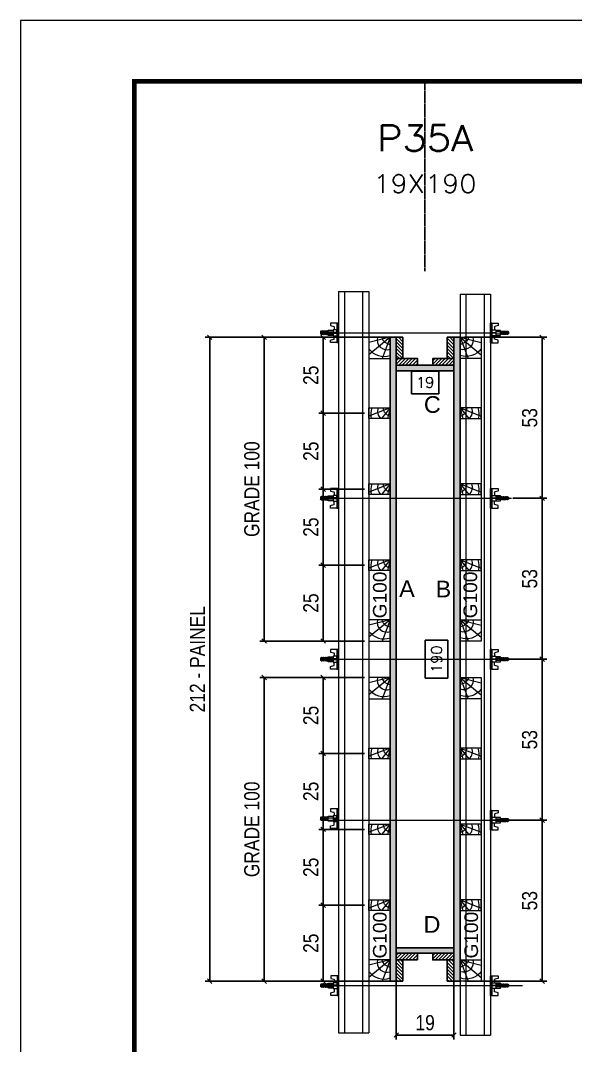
# Model space of a CAD drawing. Extents: x 2949 to 9203, y -16089 to 12527.
# Drawn here: x 2949 to 3315, y -11120 to -10445 of the extents above; entities that cross this region are included whole.
import ezdxf
from ezdxf.enums import TextEntityAlignment as Align

# ---------------------------------------------------------------- set-up
doc = ezdxf.new("R2010")
doc.units = 0
doc.linetypes.add('DASHED', pattern=[0.75, 0.5, -0.25])
doc.linetypes.add('HIDDEN', pattern=[0.375, 0.25, -0.125])
for name, color, linetype in [('CHAPA', 1, 'Continuous'), ('COTA', 241, 'Continuous'), ('Cota Seção (2x)', 4, 'Continuous'), ('MEIO_PONT', 93, 'Continuous'), ('SARRAFO', 251, 'Continuous'), ('Texto de Titulo', 7, 'Continuous'), ('Texto Qtd Sarr', 242, 'Continuous'), ('TEXTO_GERAL', 7, 'Continuous')]:
    doc.layers.add(name, color=color, linetype=linetype)
for name, color, linetype, lineweight in [('Folhas', 255, 'Continuous', 9), ('Hachura', 251, 'Continuous', 9), ('Madeira', 126, 'Continuous', 18), ('Perfil Metálico', 224, 'Continuous', 18), ('SARRAFO DE PRESSAO', 251, 'DASHED', 9), ('Texto Seção', 7, 'Continuous', 15)]:
    doc.layers.add(name, color=color, linetype=linetype, lineweight=lineweight)
doc.styles.add('ARIAL', font='arial.ttf')
doc.styles.add('COTA TECNICA 2X', font='techl___.ttf', dxfattribs={"height": 10})
doc.styles.add('ROMANS', font='romans.shx')
doc.styles.add('SANSSERIF', font='sas_____.pfb')
doc.dimstyles.new('SECAO PILAR', dxfattribs={"dimtxt": 10, "dimasz": 3, "dimexe": 3, "dimexo": 3, "dimgap": 3, "dimtad": 1, "dimdec": 1, "dimlfac": 0.5, "dimzin": 12, "dimdsep": 46, "dimtxsty": 'COTA TECNICA 2X', "dimblk1": 'OBLIQUE', "dimblk2": 'OBLIQUE', "dimsah": 1, "dimcen": 0.9, "dimclrd": 256, "dimclre": 256, "dimclrt": 256, "dimadec": 1, "dimazin": 3, "dimtfac": 1, "dimtdec": 1, "dimtmove": 0, "dimatfit": 3, "dimfxl": 1, "dimtolj": 1, "dimtzin": 12, "dimarcsym": 0})
doc.dimstyles.new('SECÇÃO 2', dxfattribs={"dimtxt": 7, "dimasz": 6, "dimexe": 0.18, "dimexo": 2, "dimgap": -4, "dimtad": 3, "dimdec": 1, "dimlfac": 0.5, "dimzin": 12, "dimdsep": 46, "dimtxsty": 'ROMANS', "dimblk": 'ARCHTICK', "dimcen": 0.09, "dimse1": 1, "dimse2": 1, "dimsd1": 1, "dimsd2": 1, "dimclrd": 180, "dimclre": 5, "dimclrt": 1, "dimadec": 0, "dimazin": 3, "dimtfac": 1, "dimtdec": 1, "dimtofl": 0, "dimtmove": 0, "dimatfit": 3, "dimldrblk": 'ARCHTICK', "dimfxl": 1, "dimtolj": 1, "dimtzin": 0, "dimarcsym": 0})
pattern_1 = [(135, (-19694.8325, -1529.446), (-1.12253202, -1.12253202), [])]

# ---------------------------------------------------------------- blocks, each defined once
blk = doc.blocks.new('9999999999')
at = {"layer": 'Folhas'}
blk.add_lwpolyline([(98138.98, 34190.21), (99623.98, 34190.21), (99623.98, 35240.21), (98138.98, 35240.21)], close=True, dxfattribs=at)
at = {"layer": 'Folhas', "color": 30, "const_width": 3}
blk.add_lwpolyline([(98213.98, 34230.21), (99583.98, 34230.21), (99583.98, 35200.21), (98213.98, 35200.21)], close=True, dxfattribs=at)
blk = doc.blocks.new('_Oblique')
at = {"color": 0, "linetype": 'ByBlock', "lineweight": -2}
blk.add_line((-0.5, -0.5), (0.5, 0.5), dxfattribs=at)
blk = doc.blocks.new('*D2861')
at = {"layer": 'COTA', "lineweight": -2, "transparency": 16777216}
for p, q in [((3175.58, -10653.4), (3106.58, -10653.4)), ((3109.58, -10853.4), (3109.58, -10653.4)), ((3175.58, -10853.4), (3106.58, -10853.4))]:
    blk.add_line(p, q, dxfattribs=at)
at = {"layer": 'Defpoints', "color": 0, "transparency": 16777216}
for p in [(3109.58, -10653.4), (3178.58, -10653.4), (3178.58, -10853.4)]:
    blk.add_point(p, dxfattribs=at)
at = {"layer": 'COTA', "lineweight": -2, "transparency": 16777216, "xscale": 3, "yscale": 3, "zscale": 3}
for p, rotation in [((3109.58, -10653.4), 90), ((3109.58, -10853.4), 270)]:
    blk.add_blockref('_Oblique', p, dxfattribs=dict(at, rotation=rotation))
at = {"layer": 'COTA', "transparency": 16777216, "insert": (3101.47, -10753.4), "char_height": 10, "attachment_point": 5, "rotation": 90, "style": 'COTA TECNICA 2X'}
blk.add_mtext('\\A1;GRADE 100', dxfattribs=at)
blk = doc.blocks.new('PONTALETE')
at = {"layer": 'Madeira'}
for q in [(2.71, 7), (7, 5.76), (7, 1.74)]:
    blk.add_line((0, 0), q, dxfattribs=at)
blk.add_lwpolyline([(0, 0), (7, 0), (7, 7), (0, 7)], close=True, dxfattribs=at)
for centre, radius, start, end in [((2.04, 0.06), 6.23, 37.2818, 109.0913), ((1.09, 0.9), 3.19, 343.603, 109.9847), ((-0.21, -0.78), 3.09, 14.6322, 86.0383)]:
    blk.add_arc(centre, radius, start, end, dxfattribs=at)
blk = doc.blocks.new('MEIO PONTALETE')
at = {"layer": 'Madeira'}
for q in [(2.71, 7), (3.5, 2.88), (3.5, 0.87)]:
    blk.add_line((0, 0), q, dxfattribs=at)
blk.add_lwpolyline([(0, 0), (3.5, 0), (3.5, 7), (0, 7)], close=True, dxfattribs=at)
for centre, radius, start, end in [((2.04, 0.06), 6.23, 76.4499, 109.0913), ((1.09, 0.9), 3.19, 40.9063, 109.9847), ((-0.21, -0.78), 3.09, 14.6322, 86.0383)]:
    blk.add_arc(centre, radius, start, end, dxfattribs=at)
blk = doc.blocks.new('*D2878')
at = {"layer": 'COTA', "lineweight": -2, "transparency": 16777216}
for p, q in [((3175.58, -10753.4), (3145.47, -10753.4)), ((3148.47, -10753.4), (3148.47, -10803.4)), ((3175.58, -10803.4), (3145.47, -10803.4))]:
    blk.add_line(p, q, dxfattribs=at)
at = {"layer": 'Defpoints', "color": 0, "transparency": 16777216}
for p in [(3178.58, -10753.4), (3148.47, -10803.4), (3178.58, -10803.4)]:
    blk.add_point(p, dxfattribs=at)
at = {"layer": 'COTA', "lineweight": -2, "transparency": 16777216, "xscale": 3, "yscale": 3, "zscale": 3}
for p, rotation in [((3148.47, -10753.4), 90), ((3148.47, -10803.4), 270)]:
    blk.add_blockref('_Oblique', p, dxfattribs=dict(at, rotation=rotation))
at = {"layer": 'COTA', "transparency": 16777216, "insert": (3140.36, -10778.4), "char_height": 10, "attachment_point": 5, "rotation": 90, "style": 'COTA TECNICA 2X'}
blk.add_mtext('\\A1;25', dxfattribs=at)
blk = doc.blocks.new('*D2879')
at = {"layer": 'COTA', "lineweight": -2, "transparency": 16777216}
for p, q in [((3175.58, -10803.4), (3145.47, -10803.4)), ((3148.47, -10803.4), (3148.47, -10853.4)), ((3175.58, -10853.4), (3145.47, -10853.4))]:
    blk.add_line(p, q, dxfattribs=at)
at = {"layer": 'Defpoints', "color": 0, "transparency": 16777216}
for p in [(3178.58, -10803.4), (3148.47, -10853.4), (3178.58, -10853.4)]:
    blk.add_point(p, dxfattribs=at)
at = {"layer": 'COTA', "lineweight": -2, "transparency": 16777216, "xscale": 3, "yscale": 3, "zscale": 3}
for p, rotation in [((3148.47, -10803.4), 90), ((3148.47, -10853.4), 270)]:
    blk.add_blockref('_Oblique', p, dxfattribs=dict(at, rotation=rotation))
at = {"layer": 'COTA', "transparency": 16777216, "insert": (3140.36, -10828.4), "char_height": 10, "attachment_point": 5, "rotation": 90, "style": 'COTA TECNICA 2X'}
blk.add_mtext('\\A1;25', dxfattribs=at)
blk = doc.blocks.new('*D2862')
at = {"layer": 'COTA', "lineweight": -2, "transparency": 16777216}
for p, q in [((3175.58, -10653.4), (3145.47, -10653.4)), ((3148.47, -10653.4), (3148.47, -10703.4)), ((3175.58, -10703.4), (3145.47, -10703.4))]:
    blk.add_line(p, q, dxfattribs=at)
at = {"layer": 'Defpoints', "color": 0, "transparency": 16777216}
for p in [(3178.58, -10653.4), (3148.47, -10703.4), (3178.58, -10703.4)]:
    blk.add_point(p, dxfattribs=at)
at = {"layer": 'COTA', "lineweight": -2, "transparency": 16777216, "xscale": 3, "yscale": 3, "zscale": 3}
for p, rotation in [((3148.47, -10653.4), 90), ((3148.47, -10703.4), 270)]:
    blk.add_blockref('_Oblique', p, dxfattribs=dict(at, rotation=rotation))
at = {"layer": 'COTA', "transparency": 16777216, "insert": (3140.36, -10678.4), "char_height": 10, "attachment_point": 5, "rotation": 90, "style": 'COTA TECNICA 2X'}
blk.add_mtext('\\A1;25', dxfattribs=at)
blk = doc.blocks.new('*D2880')
at = {"layer": 'COTA', "lineweight": -2, "transparency": 16777216}
for p, q in [((3175.58, -10703.4), (3145.47, -10703.4)), ((3148.47, -10703.4), (3148.47, -10753.4)), ((3175.58, -10753.4), (3145.47, -10753.4))]:
    blk.add_line(p, q, dxfattribs=at)
at = {"layer": 'Defpoints', "color": 0, "transparency": 16777216}
for p in [(3178.58, -10703.4), (3148.47, -10753.4), (3178.58, -10753.4)]:
    blk.add_point(p, dxfattribs=at)
at = {"layer": 'COTA', "lineweight": -2, "transparency": 16777216, "xscale": 3, "yscale": 3, "zscale": 3}
for p, rotation in [((3148.47, -10703.4), 90), ((3148.47, -10753.4), 270)]:
    blk.add_blockref('_Oblique', p, dxfattribs=dict(at, rotation=rotation))
at = {"layer": 'COTA', "transparency": 16777216, "insert": (3140.36, -10728.4), "char_height": 10, "attachment_point": 5, "rotation": 90, "style": 'COTA TECNICA 2X'}
blk.add_mtext('\\A1;25', dxfattribs=at)
blk = doc.blocks.new('titulo1')
at = {"layer": 'Defpoints', "color": 252, "linetype": 'HIDDEN', "ltscale": 2}
blk.add_line((0, 0), (0, 125), dxfattribs=at)
at = {"layer": 'Defpoints', "style": 'ROMANS', "oblique": 15}
blk.add_attdef('FOLHA', text='', height=10, dxfattribs=at).set_placement((0, 15.58), align=Align.MIDDLE_CENTER)
at = {"layer": 'Texto Qtd Sarr', "color": 3, "style": 'ROMANS', "oblique": 15}
for tag, height, p in [('TITULO', 17, (0, 71.45)), ('SEÇÃO', 12, (0, 41.55))]:
    blk.add_attdef(tag, text='', height=height, dxfattribs=at).set_placement(p, align=Align.MIDDLE_CENTER)
blk = doc.blocks.new('*D2863')
at = {"layer": 'Cota Seção (2x)', "color": 180, "lineweight": -2, "transparency": 16777216}
for p, q in [((3224.58, -10675.59), (3206.58, -10675.59)), ((3206.58, -10675.59), (3206.58, -10690.59)), ((3224.58, -10690.59), (3224.58, -10675.59)), ((3206.58, -10690.59), (3224.58, -10690.59))]:
    blk.add_line(p, q, dxfattribs=at)
at = {"layer": 'Defpoints', "color": 0, "transparency": 16777216}
for p in [(3196.58, -10692.72), (3196.58, -10694.59), (3234.58, -10692.72)]:
    blk.add_point(p, dxfattribs=at)
at = {"layer": 'Cota Seção (2x)', "color": 1, "transparency": 16777216, "insert": (3215.58, -10683.09), "char_height": 7, "attachment_point": 5, "style": 'ROMANS'}
blk.add_mtext('\\A1;19', dxfattribs=at)
blk = doc.blocks.new('_ArchTick')
at = {"color": 0, "linetype": 'ByBlock', "const_width": 0.15}
blk.add_lwpolyline([(-0.5, -0.5), (0.5, 0.5)], dxfattribs=at)
blk = doc.blocks.new('*D2864')
at = {"layer": 'COTA', "lineweight": -2, "transparency": 16777216}
for p, q in [((3192.91, -10653.4), (3070.66, -10653.4)), ((3073.66, -10653.4), (3073.66, -11077.42)), ((3192.91, -11077.42), (3070.66, -11077.42))]:
    blk.add_line(p, q, dxfattribs=at)
at = {"layer": 'Defpoints', "color": 0, "transparency": 16777216}
for p in [(3195.91, -10653.4), (3073.66, -11077.42), (3195.91, -11077.42)]:
    blk.add_point(p, dxfattribs=at)
at = {"layer": 'COTA', "lineweight": -2, "transparency": 16777216, "xscale": 3, "yscale": 3, "zscale": 3}
for p, rotation in [((3073.66, -10653.4), 90), ((3073.66, -11077.42), 270)]:
    blk.add_blockref('_Oblique', p, dxfattribs=dict(at, rotation=rotation))
at = {"layer": 'COTA', "transparency": 16777216, "insert": (3065.58, -10865.41), "char_height": 10, "attachment_point": 5, "rotation": 90, "style": 'COTA TECNICA 2X'}
blk.add_mtext('\\A1;212 - PAINEL', dxfattribs=at)
blk = doc.blocks.new('C')
at = {"layer": 'Hachura', "color": 0}
for p, q in [((0, 3.22), (0, -3.22)), ((0.45, 3.22), (0, 3.22)), ((0.46, 3.16), (0, 3.16)), ((0.46, 3.05), (0, 3.05)), ((0.46, 2.88), (0, 2.88)), ((0, 2.75), (0, -1.16)), ((0.46, 2.65), (0, 2.65)), ((0.46, 2.23), (0, 2.23)), ((0.46, 1.51), (0, 1.51)), ((0.39, 0.49), (0.17, 0.49)), ((0.45, -3.23), (0.45, 3.22)), ((0.45, 3.22), (2.58, 3.22)), ((1.74, 0.97), (0.45, 0.97)), ((1.45, 0.1), (0.45, 0.1)), ((1.35, 1.94), (1.35, 0.96)), ((2.58, 2.39), (1.47, 2.09)), ((1.74, -0.97), (1.74, 0.97)), ((1.74, 0.97), (1.74, 0.84)), ((1.74, 0.97), (1.74, 0.84)), ((1.74, 0.84), (3.35, 0.84)), ((3.35, 0.45), (1.74, 0.45)), ((2.58, 3.22), (2.58, 2.39)), ((3.32, 0.84), (3.32, -0.84)), ((3.35, 0.84), (3.35, -0.84)), ((3.68, 0.45), (3.35, 0.45)), ((3.84, -0.52), (3.35, 0.45)), ((3.35, 0.06), (3.67, -0.57)), ((3.68, 0.45), (4.16, -0.52)), ((3.72, 0.5), (4.25, -0.57)), ((4.37, -0.55), (3.83, 0.53)), ((4.15, 0.45), (3.93, 0.45)), ((4.42, -0.52), (3.93, 0.45)), ((4.15, 0.45), (4.26, 0.45)), ((4.26, 0.45), (4.74, -0.52)), ((4.3, 0.5), (4.83, -0.57)), ((4.95, -0.55), (4.41, 0.53)), ((4.51, 0.45), (4.84, 0.45)), ((5, -0.52), (4.51, 0.45)), ((4.84, 0.45), (5.32, -0.52)), ((4.88, 0.5), (5.41, -0.57)), ((5.53, -0.55), (4.99, 0.53)), ((5.58, -0.52), (5.09, 0.45)), ((5.42, 0.45), (5.09, 0.45)), ((5.58, -0.52), (5.09, 0.45)), ((5.42, 0.45), (5.74, -0.19)), ((5.46, 0.5), (5.74, -0.07)), ((5.74, 0.19), (5.57, 0.53)), ((5.74, 0.32), (5.68, 0.45)), ((5.68, 0.45), (5.74, 0.45)), ((5.74, 0.45), (5.9, 0.29)), ((5.74, 0.45), (5.74, -0.52)), ((5.9, -0.36), (5.9, 0.29)), ((0.45, 0), (0, 0)), ((0.46, -1.52), (0, -1.52)), ((0.46, -2.23), (0, -2.23)), ((0.46, -2.65), (0, -2.65)), ((0.46, -2.88), (0, -2.88)), ((0.46, -3.05), (0, -3.05)), ((0.46, -3.16), (0, -3.16)), ((0, -3.22), (2.57, -3.22)), ((0.08, -0.48), (0.29, -0.48)), ((0.29, -0.48), (0.4, -0.48)), ((0.45, 0), (0.45, -0.97)), ((0.45, -0.16), (1.45, -0.16)), ((0.45, -0.65), (0.45, -0.32)), ((0.45, -3.23), (0.45, -0.65)), ((0.45, -0.97), (1.74, -0.97)), ((1.35, -1.94), (1.35, -0.97)), ((2.58, -2.39), (1.47, -2.1)), ((3.35, -0.32), (1.74, -0.32)), ((3.35, -0.84), (1.74, -0.84)), ((2.58, -3.23), (2.58, -2.39)), ((3.35, -0.07), (3.58, -0.52)), ((3.35, -0.52), (3.58, -0.52)), ((3.84, -0.52), (4.16, -0.52)), ((4.42, -0.52), (4.74, -0.52)), ((4.63, -0.52), (4.74, -0.52)), ((5, -0.52), (5.32, -0.52)), ((5.58, -0.52), (5.74, -0.52)), ((5.74, -0.52), (5.9, -0.36)), ((5.74, -0.52), (5.74, -0.52))]:
    blk.add_line(p, q, dxfattribs=at)
for centre, radius, start, end in [((1.52, 1.94), 0.161, 104.7436, 180), ((1.44, -0.03), 0.129, 272.695, 87.305), ((3.81, 0.39), 0.143, 25.5688, 154.4312), ((4.39, 0.39), 0.143, 25.5688, 154.4312), ((4.97, 0.39), 0.143, 25.5688, 154.4312), ((5.55, 0.39), 0.143, 25.5688, 154.4312), ((0.17, -0.37), 0.174, 221.744, 317.8592), ((1.52, -1.94), 0.161, 180, 255.2564), ((3.71, -0.4), 0.174, 222.1408, 318.256), ((4.29, -0.4), 0.174, 222.1408, 318.256), ((4.87, -0.4), 0.174, 222.1408, 318.256), ((5.45, -0.4), 0.174, 222.1408, 318.256), ((5.61, -0.4), 0.174, 317.8592, 318.256)]:
    blk.add_arc(centre, radius, start, end, dxfattribs=at)
blk = doc.blocks.new('*D2881')
at = {"layer": 'COTA', "lineweight": -2, "transparency": 16777216}
for p, q in [((3268.22, -10971.41), (3295.69, -10971.41)), ((3292.69, -11077.42), (3292.69, -10971.41)), ((3241.58, -11077.42), (3295.69, -11077.42))]:
    blk.add_line(p, q, dxfattribs=at)
at = {"layer": 'Defpoints', "color": 0, "transparency": 16777216}
for p in [(3265.22, -10971.41), (3292.69, -10971.41), (3238.58, -11077.42)]:
    blk.add_point(p, dxfattribs=at)
at = {"layer": 'COTA', "lineweight": -2, "transparency": 16777216, "xscale": 3, "yscale": 3, "zscale": 3}
for p, rotation in [((3292.69, -10971.41), 90), ((3292.69, -11077.42), 270)]:
    blk.add_blockref('_Oblique', p, dxfattribs=dict(at, rotation=rotation))
at = {"layer": 'COTA', "transparency": 16777216, "insert": (3284.47, -11024.41), "char_height": 10, "attachment_point": 5, "rotation": 90, "style": 'COTA TECNICA 2X'}
blk.add_mtext('\\A1;53', dxfattribs=at)
blk = doc.blocks.new('*D2882')
at = {"layer": 'COTA', "lineweight": -2, "transparency": 16777216}
for p, q in [((3261.58, -10865.41), (3295.69, -10865.41)), ((3292.69, -10971.41), (3292.69, -10865.41)), ((3268.22, -10971.41), (3295.69, -10971.41))]:
    blk.add_line(p, q, dxfattribs=at)
at = {"layer": 'Defpoints', "color": 0, "transparency": 16777216}
for p in [(3258.58, -10865.41), (3292.69, -10865.41), (3265.22, -10971.41)]:
    blk.add_point(p, dxfattribs=at)
at = {"layer": 'COTA', "lineweight": -2, "transparency": 16777216, "xscale": 3, "yscale": 3, "zscale": 3}
for p, rotation in [((3292.69, -10865.41), 90), ((3292.69, -10971.41), 270)]:
    blk.add_blockref('_Oblique', p, dxfattribs=dict(at, rotation=rotation))
at = {"layer": 'COTA', "transparency": 16777216, "insert": (3284.47, -10918.41), "char_height": 10, "attachment_point": 5, "rotation": 90, "style": 'COTA TECNICA 2X'}
blk.add_mtext('\\A1;53', dxfattribs=at)
blk = doc.blocks.new('*D2883')
at = {"layer": 'COTA', "lineweight": -2, "transparency": 16777216}
for p, q in [((3273.38, -10759.42), (3295.69, -10759.42)), ((3292.69, -10865.41), (3292.69, -10759.42)), ((3261.58, -10865.41), (3295.69, -10865.41))]:
    blk.add_line(p, q, dxfattribs=at)
at = {"layer": 'Defpoints', "color": 0, "transparency": 16777216}
for p in [(3270.38, -10759.42), (3292.69, -10759.42), (3258.58, -10865.41)]:
    blk.add_point(p, dxfattribs=at)
at = {"layer": 'COTA', "lineweight": -2, "transparency": 16777216, "xscale": 3, "yscale": 3, "zscale": 3}
for p, rotation in [((3292.69, -10759.42), 90), ((3292.69, -10865.41), 270)]:
    blk.add_blockref('_Oblique', p, dxfattribs=dict(at, rotation=rotation))
at = {"layer": 'COTA', "transparency": 16777216, "insert": (3284.47, -10812.41), "char_height": 10, "attachment_point": 5, "rotation": 90, "style": 'COTA TECNICA 2X'}
blk.add_mtext('\\A1;53', dxfattribs=at)
blk = doc.blocks.new('*D2865')
at = {"layer": 'COTA', "lineweight": -2, "transparency": 16777216}
for p, q in [((3241.58, -10653.4), (3295.7, -10653.4)), ((3292.7, -10759.42), (3292.7, -10653.4)), ((3273.38, -10759.42), (3295.7, -10759.42))]:
    blk.add_line(p, q, dxfattribs=at)
at = {"layer": 'Defpoints', "color": 0, "transparency": 16777216}
for p in [(3238.58, -10653.4), (3292.7, -10653.4), (3270.38, -10759.42)]:
    blk.add_point(p, dxfattribs=at)
at = {"layer": 'COTA', "lineweight": -2, "transparency": 16777216, "xscale": 3, "yscale": 3, "zscale": 3}
for p, rotation in [((3292.7, -10653.4), 90), ((3292.7, -10759.42), 270)]:
    blk.add_blockref('_Oblique', p, dxfattribs=dict(at, rotation=rotation))
at = {"layer": 'COTA', "transparency": 16777216, "insert": (3284.48, -10706.41), "char_height": 10, "attachment_point": 5, "rotation": 90, "style": 'COTA TECNICA 2X'}
blk.add_mtext('\\A1;53', dxfattribs=at)
blk = doc.blocks.new('*D2884')
at = {"layer": 'COTA', "lineweight": -2, "transparency": 16777216}
for p, q in [((3196.58, -11062.02), (3196.58, -11115.88)), ((3234.58, -11062.02), (3234.58, -11115.88)), ((3196.58, -11112.88), (3234.58, -11112.88))]:
    blk.add_line(p, q, dxfattribs=at)
at = {"layer": 'Defpoints', "color": 0, "transparency": 16777216}
for p in [(3196.58, -11059.02), (3234.58, -11059.02), (3234.58, -11112.88)]:
    blk.add_point(p, dxfattribs=at)
at = {"layer": 'COTA', "lineweight": -2, "transparency": 16777216, "xscale": 3, "yscale": 3, "zscale": 3, "rotation": 180}
blk.add_blockref('_Oblique', (3196.58, -11112.88), dxfattribs=at)
at = {"layer": 'COTA', "lineweight": -2, "transparency": 16777216, "xscale": 3, "yscale": 3, "zscale": 3}
blk.add_blockref('_Oblique', (3234.58, -11112.88), dxfattribs=at)
at = {"layer": 'COTA', "transparency": 16777216, "insert": (3215.58, -11104.79), "char_height": 10, "attachment_point": 5, "style": 'COTA TECNICA 2X'}
blk.add_mtext('\\A1;19', dxfattribs=at)
blk = doc.blocks.new('*D2866')
at = {"layer": 'COTA', "lineweight": -2, "transparency": 16777216}
for p, q in [((3175.58, -10877.42), (3106.58, -10877.42)), ((3109.58, -11077.42), (3109.58, -10877.42)), ((3175.58, -11077.42), (3106.58, -11077.42))]:
    blk.add_line(p, q, dxfattribs=at)
at = {"layer": 'Defpoints', "color": 0, "transparency": 16777216}
for p in [(3109.58, -10877.42), (3178.58, -10877.42), (3178.58, -11077.42)]:
    blk.add_point(p, dxfattribs=at)
at = {"layer": 'COTA', "lineweight": -2, "transparency": 16777216, "xscale": 3, "yscale": 3, "zscale": 3}
for p, rotation in [((3109.58, -10877.42), 90), ((3109.58, -11077.42), 270)]:
    blk.add_blockref('_Oblique', p, dxfattribs=dict(at, rotation=rotation))
at = {"layer": 'COTA', "transparency": 16777216, "insert": (3101.47, -10977.42), "char_height": 10, "attachment_point": 5, "rotation": 90, "style": 'COTA TECNICA 2X'}
blk.add_mtext('\\A1;GRADE 100', dxfattribs=at)
blk = doc.blocks.new('*D2885')
at = {"layer": 'COTA', "lineweight": -2, "transparency": 16777216}
for p, q in [((3175.58, -10977.42), (3145.47, -10977.42)), ((3148.47, -10977.42), (3148.47, -11027.42)), ((3175.58, -11027.42), (3145.47, -11027.42))]:
    blk.add_line(p, q, dxfattribs=at)
at = {"layer": 'Defpoints', "color": 0, "transparency": 16777216}
for p in [(3178.58, -10977.42), (3148.47, -11027.42), (3178.58, -11027.42)]:
    blk.add_point(p, dxfattribs=at)
at = {"layer": 'COTA', "lineweight": -2, "transparency": 16777216, "xscale": 3, "yscale": 3, "zscale": 3}
for p, rotation in [((3148.47, -10977.42), 90), ((3148.47, -11027.42), 270)]:
    blk.add_blockref('_Oblique', p, dxfattribs=dict(at, rotation=rotation))
at = {"layer": 'COTA', "transparency": 16777216, "insert": (3140.36, -11002.42), "char_height": 10, "attachment_point": 5, "rotation": 90, "style": 'COTA TECNICA 2X'}
blk.add_mtext('\\A1;25', dxfattribs=at)
blk = doc.blocks.new('*D2886')
at = {"layer": 'COTA', "lineweight": -2, "transparency": 16777216}
for p, q in [((3175.58, -11027.42), (3145.47, -11027.42)), ((3148.47, -11027.42), (3148.47, -11077.42)), ((3175.58, -11077.42), (3145.47, -11077.42))]:
    blk.add_line(p, q, dxfattribs=at)
at = {"layer": 'Defpoints', "color": 0, "transparency": 16777216}
for p in [(3178.58, -11027.42), (3148.47, -11077.42), (3178.58, -11077.42)]:
    blk.add_point(p, dxfattribs=at)
at = {"layer": 'COTA', "lineweight": -2, "transparency": 16777216, "xscale": 3, "yscale": 3, "zscale": 3}
for p, rotation in [((3148.47, -11027.42), 90), ((3148.47, -11077.42), 270)]:
    blk.add_blockref('_Oblique', p, dxfattribs=dict(at, rotation=rotation))
at = {"layer": 'COTA', "transparency": 16777216, "insert": (3140.36, -11052.42), "char_height": 10, "attachment_point": 5, "rotation": 90, "style": 'COTA TECNICA 2X'}
blk.add_mtext('\\A1;25', dxfattribs=at)
blk = doc.blocks.new('*D2867')
at = {"layer": 'COTA', "lineweight": -2, "transparency": 16777216}
for p, q in [((3175.58, -10877.42), (3145.47, -10877.42)), ((3148.47, -10877.42), (3148.47, -10927.42)), ((3175.58, -10927.42), (3145.47, -10927.42))]:
    blk.add_line(p, q, dxfattribs=at)
at = {"layer": 'Defpoints', "color": 0, "transparency": 16777216}
for p in [(3178.58, -10877.42), (3148.47, -10927.42), (3178.58, -10927.42)]:
    blk.add_point(p, dxfattribs=at)
at = {"layer": 'COTA', "lineweight": -2, "transparency": 16777216, "xscale": 3, "yscale": 3, "zscale": 3}
for p, rotation in [((3148.47, -10877.42), 90), ((3148.47, -10927.42), 270)]:
    blk.add_blockref('_Oblique', p, dxfattribs=dict(at, rotation=rotation))
at = {"layer": 'COTA', "transparency": 16777216, "insert": (3140.36, -10902.42), "char_height": 10, "attachment_point": 5, "rotation": 90, "style": 'COTA TECNICA 2X'}
blk.add_mtext('\\A1;25', dxfattribs=at)
blk = doc.blocks.new('*D2887')
at = {"layer": 'COTA', "lineweight": -2, "transparency": 16777216}
for p, q in [((3175.58, -10927.42), (3145.47, -10927.42)), ((3148.47, -10927.42), (3148.47, -10977.42)), ((3175.58, -10977.42), (3145.47, -10977.42))]:
    blk.add_line(p, q, dxfattribs=at)
at = {"layer": 'Defpoints', "color": 0, "transparency": 16777216}
for p in [(3178.58, -10927.42), (3148.47, -10977.42), (3178.58, -10977.42)]:
    blk.add_point(p, dxfattribs=at)
at = {"layer": 'COTA', "lineweight": -2, "transparency": 16777216, "xscale": 3, "yscale": 3, "zscale": 3}
for p, rotation in [((3148.47, -10927.42), 90), ((3148.47, -10977.42), 270)]:
    blk.add_blockref('_Oblique', p, dxfattribs=dict(at, rotation=rotation))
at = {"layer": 'COTA', "transparency": 16777216, "insert": (3140.36, -10952.42), "char_height": 10, "attachment_point": 5, "rotation": 90, "style": 'COTA TECNICA 2X'}
blk.add_mtext('\\A1;25', dxfattribs=at)
blk = doc.blocks.new('*D2868')
at = {"layer": 'COTA', "color": 180, "lineweight": -2, "transparency": 16777216}
for p, q in [((3230.58, -10852.91), (3215.58, -10852.91)), ((3215.58, -10852.91), (3215.58, -10877.91)), ((3230.58, -10877.91), (3230.58, -10852.91)), ((3215.58, -10877.91), (3230.58, -10877.91))]:
    blk.add_line(p, q, dxfattribs=at)
at = {"layer": 'Defpoints', "color": 0, "transparency": 16777216}
for p in [(3234.58, -10675.4), (3234.58, -10675.4), (3234.58, -11055.42)]:
    blk.add_point(p, dxfattribs=at)
at = {"layer": 'COTA', "color": 1, "transparency": 16777216, "insert": (3223.08, -10865.41), "char_height": 7, "attachment_point": 5, "rotation": 90, "style": 'ROMANS'}
blk.add_mtext('\\A1;190', dxfattribs=at)

msp = doc.modelspace()

# ---------------------------------------------------------------- hatches: boundary and pattern name
at = {"layer": 'Hachura'}
h = msp.add_hatch(color=256, dxfattribs=at)
h.dxf.hatch_style = 1
h.paths.add_polyline_path([(3196.58, -11077.42), (3192.58, -11077.42), (3192.58, -10653.4), (3196.58, -10653.4)])
h = msp.add_hatch(dxfattribs=at)
h.set_pattern_fill('ANSI31', color=256, scale=0.5, angle=450, style=0)
h.set_pattern_definition(pattern_1)
h.paths.add_polyline_path([(3196.58, -10667.4), (3200.98, -10667.4), (3200.98, -10653.4), (3196.58, -10653.4)])
h = msp.add_hatch(dxfattribs=at)
h.set_pattern_fill('ANSI31', color=256, scale=0.5, angle=450, style=0)
h.set_pattern_definition(pattern_1)
h.paths.add_polyline_path([(3234.58, -10667.4), (3230.18, -10667.4), (3230.18, -10653.4), (3234.58, -10653.4)])
h = msp.add_hatch(color=256, dxfattribs=at)
h.dxf.hatch_style = 1
h.paths.add_polyline_path([(3234.58, -11077.41), (3238.58, -11077.41), (3238.58, -10653.4), (3234.58, -10653.4)])
h = msp.add_hatch(dxfattribs=at)
h.set_pattern_fill('ANSI31', color=256, scale=0.5, angle=540, style=0)
h.set_pattern_definition([(225, (-6292.3762, -33596.806), (1.12253202, -1.12253202), [])])
h.paths.add_polyline_path([(3196.58, -10667.4), (3196.58, -10671.8), (3210.58, -10671.8), (3210.58, -10667.4)])
h = msp.add_hatch(color=256, dxfattribs=at)
h.dxf.hatch_style = 1
h.paths.add_polyline_path([(3196.58, -10671.8), (3196.58, -10675.4), (3234.58, -10675.4), (3234.58, -10671.8)])
h = msp.add_hatch(dxfattribs=at)
h.set_pattern_fill('ANSI31', color=256, scale=0.5, angle=540, style=0)
h.set_pattern_definition([(225, (-6268.3762, -33596.806), (1.12253202, -1.12253202), [])])
h.paths.add_polyline_path([(3220.58, -10667.4), (3220.58, -10671.8), (3234.58, -10671.8), (3234.58, -10667.4)])
h = msp.add_hatch(color=256, dxfattribs=at)
h.dxf.hatch_style = 1
h.paths.add_polyline_path([(3196.58, -11055.42), (3196.58, -11059.02), (3234.58, -11059.02), (3234.58, -11055.42)])
h = msp.add_hatch(dxfattribs=at)
h.set_pattern_fill('ANSI31', color=256, scale=0.5, angle=540, style=0)
h.set_pattern_definition([(225, (-6292.3762, -33988.4258), (1.12253202, -1.12253202), [])])
h.paths.add_polyline_path([(3196.58, -11059.02), (3196.58, -11063.42), (3210.58, -11063.42), (3210.58, -11059.02)])
h = msp.add_hatch(dxfattribs=at)
h.set_pattern_fill('ANSI31', color=256, scale=0.5, angle=540, style=0)
h.set_pattern_definition([(225, (-6268.3762, -33988.4258), (1.12253202, -1.12253202), [])])
h.paths.add_polyline_path([(3220.58, -11059.02), (3220.58, -11063.42), (3234.58, -11063.42), (3234.58, -11059.02)])
h = msp.add_hatch(dxfattribs=at)
h.set_pattern_fill('ANSI31', color=256, scale=0.5, angle=450, style=0)
h.set_pattern_definition([(135, (-19694.8325, -1574.4658), (-1.12253202, -1.12253202), [])])
h.paths.add_polyline_path([(3196.58, -11063.42), (3200.98, -11063.42), (3200.98, -11077.42), (3196.58, -11077.42)])
h = msp.add_hatch(dxfattribs=at)
h.set_pattern_fill('ANSI31', color=256, scale=0.5, angle=450, style=0)
h.set_pattern_definition([(135, (-19694.8325, -1574.4658), (-1.12253202, -1.12253202), [])])
h.paths.add_polyline_path([(3234.58, -11063.42), (3230.18, -11063.42), (3230.18, -11077.42), (3234.58, -11077.42)])

# ---------------------------------------------------------------- linework, layer by layer
at = {"layer": 'CHAPA'}
for points in [[(3196.58, -11077.42), (3192.58, -11077.42), (3192.58, -10653.4), (3196.58, -10653.4)], [(3234.58, -11077.42), (3238.58, -11077.42), (3238.58, -10653.4), (3234.58, -10653.4)], [(3196.58, -10671.8), (3196.58, -10675.4), (3234.58, -10675.4), (3234.58, -10671.8)], [(3196.58, -11055.42), (3196.58, -11059.02), (3234.58, -11059.02), (3234.58, -11055.42)]]:
    msp.add_lwpolyline(points, close=True, dxfattribs=at)
at = {"layer": 'COTA', "linetype": 'ByBlock'}
for p, q in [((3192.58, -10653.4), (3192.58, -11077.42)), ((3238.58, -10653.4), (3238.58, -11077.42))]:
    msp.add_line(p, q, dxfattribs=at)
at = {"layer": 'Hachura'}
for p, q in [((3147.59, -10650.48), (3262.06, -10650.48)), ((3147.6, -10759.42), (3272.51, -10759.42)), ((3147.6, -10865.42), (3279.52, -10865.41)), ((3147.61, -10971.42), (3279.53, -10971.41)), ((3147.71, -11080.34), (3279.63, -11080.33))]:
    msp.add_line(p, q, dxfattribs=at)
at = {"layer": 'Madeira'}
for points in [[(3178.58, -10853.4), (3192.58, -10853.4), (3192.58, -10653.4), (3178.58, -10653.4)], [(3252.58, -10853.4), (3238.58, -10853.4), (3238.58, -10653.4), (3252.58, -10653.4)], [(3178.58, -11077.42), (3192.58, -11077.42), (3192.58, -10877.42), (3178.58, -10877.42)], [(3252.58, -11077.42), (3238.58, -11077.42), (3238.58, -10877.42), (3252.58, -10877.42)]]:
    msp.add_lwpolyline(points, close=True, dxfattribs=at)
at = {"layer": 'Perfil Metálico'}
for p, q in [((3158.58, -10623.34), (3158.58, -11111.34)), ((3158.58, -10623.34), (3178.58, -10623.34)), ((3162.58, -11111.34), (3162.58, -10623.34)), ((3174.58, -11111.34), (3174.58, -10623.34)), ((3178.58, -10623.34), (3178.58, -11111.34)), ((3238.58, -10624.94), (3238.58, -11112.94)), ((3238.58, -10624.94), (3258.58, -10624.94)), ((3242.58, -11112.94), (3242.58, -10624.94)), ((3254.58, -11112.94), (3254.58, -10624.94)), ((3258.58, -10624.94), (3258.58, -11112.94)), ((3158.58, -11111.34), (3178.58, -11111.34)), ((3238.58, -11112.94), (3258.58, -11112.94))]:
    msp.add_line(p, q, dxfattribs=at)
at = {"layer": 'SARRAFO'}
for points in [[(3200.98, -10653.4), (3200.98, -10667.4), (3196.58, -10667.4), (3196.58, -10653.4)], [(3200.98, -10653.4), (3200.98, -10667.4), (3196.58, -10667.4), (3196.58, -10653.4)], [(3230.18, -10653.4), (3230.18, -10667.4), (3234.58, -10667.4), (3234.58, -10653.4)], [(3230.18, -10653.4), (3230.18, -10667.4), (3234.58, -10667.4), (3234.58, -10653.4)], [(3210.58, -10671.8), (3196.58, -10671.8), (3196.58, -10667.4), (3210.58, -10667.4)], [(3210.58, -10671.8), (3196.58, -10671.8), (3196.58, -10667.4), (3210.58, -10667.4)], [(3234.58, -10671.8), (3220.58, -10671.8), (3220.58, -10667.4), (3234.58, -10667.4)], [(3234.58, -10671.8), (3220.58, -10671.8), (3220.58, -10667.4), (3234.58, -10667.4)], [(3210.58, -11063.42), (3196.58, -11063.42), (3196.58, -11059.02), (3210.58, -11059.02)], [(3210.58, -11063.42), (3196.58, -11063.42), (3196.58, -11059.02), (3210.58, -11059.02)], [(3234.58, -11063.42), (3220.58, -11063.42), (3220.58, -11059.02), (3234.58, -11059.02)], [(3234.58, -11063.42), (3220.58, -11063.42), (3220.58, -11059.02), (3234.58, -11059.02)], [(3200.98, -11077.42), (3200.98, -11063.42), (3196.58, -11063.42), (3196.58, -11077.42)], [(3200.98, -11077.42), (3200.98, -11063.42), (3196.58, -11063.42), (3196.58, -11077.42)], [(3230.18, -11077.42), (3230.18, -11063.42), (3234.58, -11063.42), (3234.58, -11077.42)], [(3230.18, -11077.42), (3230.18, -11063.42), (3234.58, -11063.42), (3234.58, -11077.42)]]:
    msp.add_lwpolyline(points, close=True, dxfattribs=at)

# ---------------------------------------------------------------- block references
at = {"layer": 'Hachura', "linetype": 'Continuous', "yscale": 2, "zscale": 2, "rotation": 180}
for p, xscale in [((3158.39, -10650.48), 2), ((3258.58, -10650.49), -2), ((3158.4, -10759.42), 2), ((3258.58, -10759.41), -2), ((3158.4, -10865.42), 2), ((3258.58, -10865.41), -2), ((3158.41, -10970.42), 2), ((3258.58, -10971.41), -2), ((3158.51, -11080.34), 2), ((3258.58, -11080.34), -2)]:
    msp.add_blockref('C', p, dxfattribs=dict(at, xscale=xscale))
at = {"layer": 'MEIO_PONT'}
for name, p, xscale, yscale, zscale, rotation in [('PONTALETE', (3192.58, -10653.4), 2, 2, 2, 180), ('PONTALETE', (3238.58, -10653.4), -2, 2, 2, 180), ('MEIO PONTALETE', (3192.58, -10699.9), -1.999999997962732, 1.999999997962732, 1.999999997962732, 90), ('MEIO PONTALETE', (3238.58, -10699.9), 1.999999997962732, 1.999999997962732, 1.999999997962732, 270), ('MEIO PONTALETE', (3192.58, -10749.9), -1.999999997962732, 1.999999997962732, 1.999999997962732, 90), ('MEIO PONTALETE', (3238.58, -10749.9), 1.999999997962732, 1.999999997962732, 1.999999997962732, 270), ('MEIO PONTALETE', (3192.58, -10799.9), -1.999999997962732, 1.999999997962732, 1.999999997962732, 90), ('MEIO PONTALETE', (3238.58, -10799.9), 1.999999997962732, 1.999999997962732, 1.999999997962732, 270), ('PONTALETE', (3192.58, -10839.4), 2, 2, 2, 180), ('PONTALETE', (3238.58, -10839.4), -2, 2, 2, 180), ('PONTALETE', (3192.58, -10877.42), 2, 2, 2, 180), ('PONTALETE', (3238.58, -10877.42), -2, 2, 2, 180), ('MEIO PONTALETE', (3192.58, -10923.92), -1.999999997962732, 1.999999997962732, 1.999999997962732, 90), ('MEIO PONTALETE', (3238.58, -10923.92), 1.999999997962732, 1.999999997962732, 1.999999997962732, 270), ('MEIO PONTALETE', (3192.58, -10973.92), -1.999999997962732, 1.999999997962732, 1.999999997962732, 90), ('MEIO PONTALETE', (3238.58, -10973.92), 1.999999997962732, 1.999999997962732, 1.999999997962732, 270), ('MEIO PONTALETE', (3192.58, -11023.92), -1.999999997962732, 1.999999997962732, 1.999999997962732, 90), ('MEIO PONTALETE', (3238.58, -11023.92), 1.999999997962732, 1.999999997962732, 1.999999997962732, 270), ('PONTALETE', (3192.58, -11063.42), 2, 2, 2, 180), ('PONTALETE', (3238.58, -11063.42), -2, 2, 2, 180)]:
    msp.add_blockref(name, p, dxfattribs=dict(at, xscale=xscale, yscale=yscale, zscale=zscale, rotation=rotation))
at = {"layer": 'SARRAFO DE PRESSAO', "color": 6, "linetype": 'ByBlock'}
msp.add_blockref('9999999999', (-95189.94, -45684.97), dxfattribs=at)
at = {"layer": 'Texto Seção'}
ref = msp.add_blockref('titulo1', (3215.43, -10609.77), dxfattribs=at)
ref.add_attrib('TITULO', 'P35A', dxfattribs={"layer": 'Texto de Titulo', "color": 7, "height": 17, "style": 'ROMANS', "width": 1.1}).set_placement((3215.43, -10522.27), align=Align.MIDDLE_CENTER)
ref.add_attrib('SEÇÃO', '19X190', dxfattribs={"layer": 'Texto de Titulo', "color": 7, "height": 12, "style": 'ROMANS', "width": 1.1}).set_placement((3215.43, -10552.27), align=Align.MIDDLE_CENTER)

# ---------------------------------------------------------------- texts
at = {"layer": 'Texto Seção', "color": 0, "linetype": 'Continuous', "style": 'SANSSERIF'}
for p in [(3185.71, -10838.46), (3245.31, -10838.46), (3185.71, -11062.48), (3245.9, -11062.48)]:
    msp.add_text('G100', height=9, rotation=90, dxfattribs=at).set_placement(p, align=Align.MIDDLE_LEFT)
at = {"layer": 'TEXTO_GERAL', "style": 'ARIAL'}
for s, p in [('C', (3220.3, -10697.65)), ('A', (3203.59, -10818.89)), ('B', (3227.6, -10819.16)), ('D', (3220.09, -11040.01))]:
    msp.add_text(s, height=11, dxfattribs=at).set_placement(p, align=Align.MIDDLE_CENTER)

# ---------------------------------------------------------------- dimensions: what is measured, and where the dimension line sits
at = {"layer": 'COTA'}
for base, p1, p2, text, picture, middle in [((3073.66, -11077.42), (3195.91, -10653.4), (3195.91, -11077.42), '<> - PAINEL', '*D2864', (3065.58, -10865.41)), ((3109.58, -10653.4), (3178.58, -10853.4), (3178.58, -10653.4), 'GRADE <>', '*D2861', (3101.47, -10753.4)), ((3109.58, -10877.42), (3178.58, -11077.42), (3178.58, -10877.42), 'GRADE <>', '*D2866', (3101.47, -10977.42))]:
    dim = msp.add_linear_dim(base=base, p1=p1, p2=p2, angle=90, text=text, dimstyle='SECAO PILAR', dxfattribs=at)
    dim.commit()
    dim.dimension.update_dxf_attribs({"geometry": picture, "text_midpoint": middle})
for base, p1, p2, dimstyle, picture, middle in [((3148.47, -10703.4), (3178.58, -10653.4), (3178.58, -10703.4), 'SECAO PILAR', '*D2862', (3140.36, -10678.4)), ((3292.7, -10653.4), (3270.38, -10759.42), (3238.58, -10653.4), 'SECAO PILAR', '*D2865', (3284.48, -10706.41)), ((3234.58, -10675.4), (3234.58, -11055.42), (3234.58, -10675.4), 'SECÇÃO 2', '*D2868', (3223.08, -10865.41)), ((3148.47, -10753.4), (3178.58, -10703.4), (3178.58, -10753.4), 'SECAO PILAR', '*D2880', (3140.36, -10728.4)), ((3148.47, -10803.4), (3178.58, -10753.4), (3178.58, -10803.4), 'SECAO PILAR', '*D2878', (3140.36, -10778.4)), ((3292.69, -10759.42), (3258.58, -10865.41), (3270.38, -10759.42), 'SECAO PILAR', '*D2883', (3284.47, -10812.41)), ((3148.47, -10853.4), (3178.58, -10803.4), (3178.58, -10853.4), 'SECAO PILAR', '*D2879', (3140.36, -10828.4)), ((3292.69, -10865.41), (3265.22, -10971.41), (3258.58, -10865.41), 'SECAO PILAR', '*D2882', (3284.47, -10918.41)), ((3148.47, -10927.42), (3178.58, -10877.42), (3178.58, -10927.42), 'SECAO PILAR', '*D2867', (3140.36, -10902.42)), ((3148.47, -10977.42), (3178.58, -10927.42), (3178.58, -10977.42), 'SECAO PILAR', '*D2887', (3140.36, -10952.42)), ((3292.69, -10971.41), (3238.58, -11077.42), (3265.22, -10971.41), 'SECAO PILAR', '*D2881', (3284.47, -11024.41)), ((3148.47, -11027.42), (3178.58, -10977.42), (3178.58, -11027.42), 'SECAO PILAR', '*D2885', (3140.36, -11002.42)), ((3148.47, -11077.42), (3178.58, -11027.42), (3178.58, -11077.42), 'SECAO PILAR', '*D2886', (3140.36, -11052.42))]:
    dim = msp.add_linear_dim(base=base, p1=p1, p2=p2, angle=90, dimstyle=dimstyle, dxfattribs=at)
    dim.commit()
    dim.dimension.update_dxf_attribs({"geometry": picture, "text_midpoint": middle})
dim = msp.add_linear_dim(base=(3234.58, -11112.88), p1=(3196.58, -11059.02), p2=(3234.58, -11059.02), dimstyle='SECAO PILAR', dxfattribs=at)
dim.commit()
dim.dimension.update_dxf_attribs({"geometry": '*D2884', "text_midpoint": (3215.58, -11104.79)})
at = {"layer": 'Cota Seção (2x)'}
dim = msp.add_linear_dim(base=(3196.58, -10694.59), p1=(3234.58, -10692.72), p2=(3196.58, -10692.72), angle=180, dimstyle='SECÇÃO 2', dxfattribs=at)
dim.commit()
dim.dimension.update_dxf_attribs({"geometry": '*D2863', "text_midpoint": (3215.58, -10683.09)})

doc.saveas('drawing.dxf')
